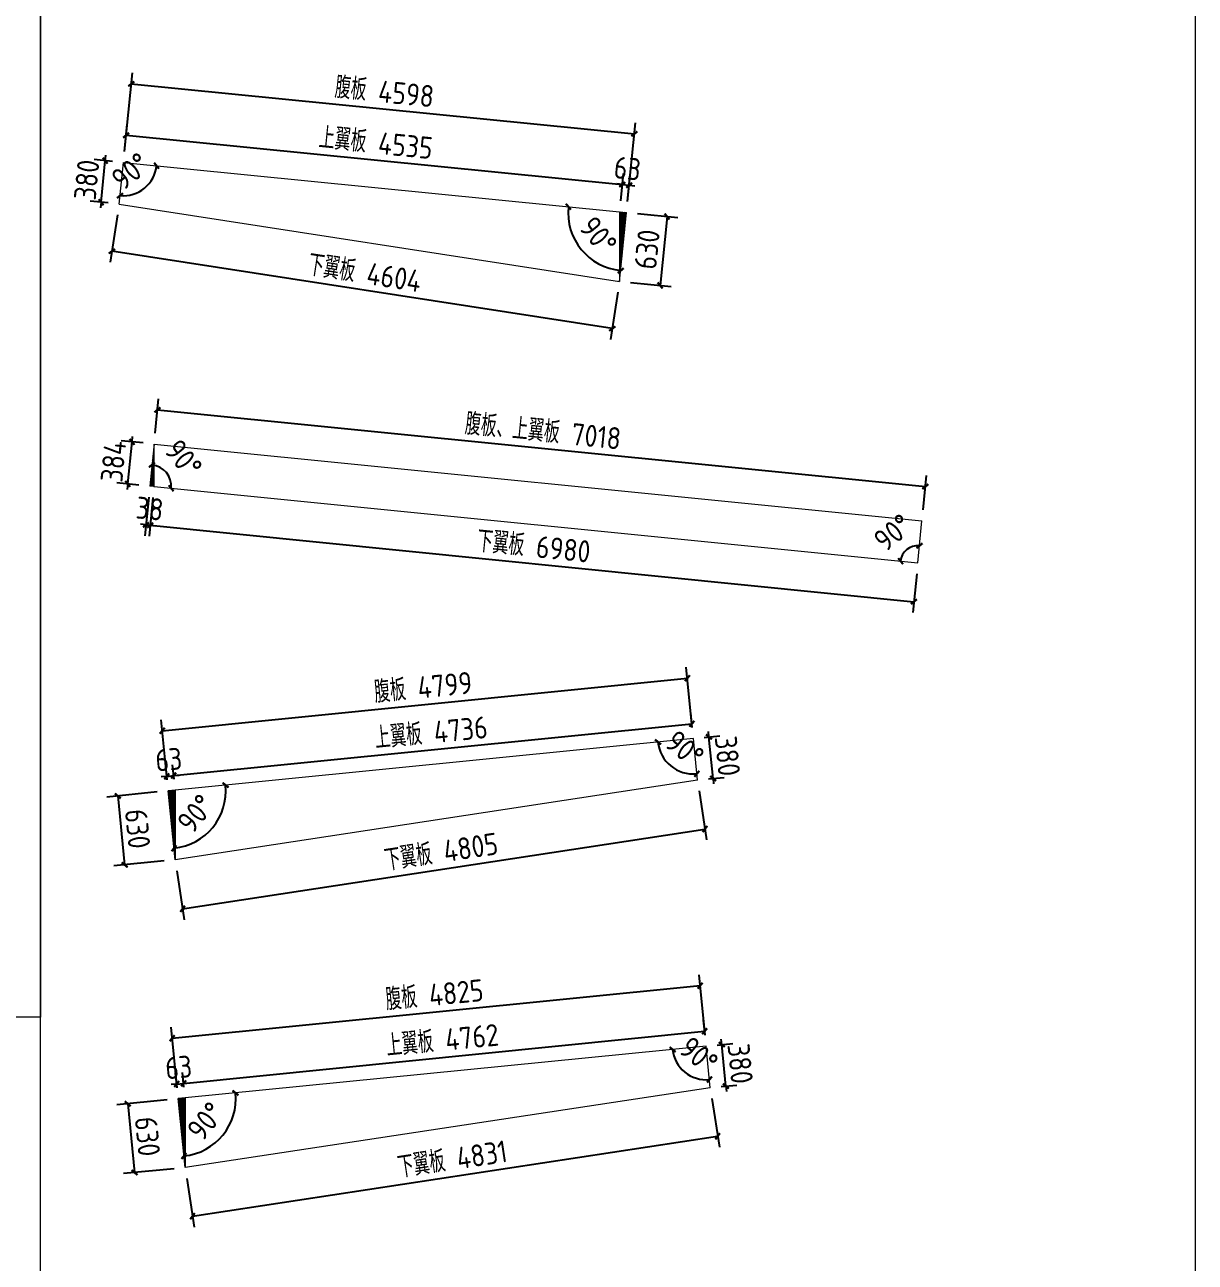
# Model space of a CAD drawing. Extents: x 485428 to 797698, y 56414 to 211814.
# Drawn here: x 778145 to 788788, y 110885 to 122143 of the extents above; entities that cross this region are included whole.
import ezdxf

# ---------------------------------------------------------------- set-up
doc = ezdxf.new("R2010")
doc.units = 0
doc.header["$LTSCALE"] = 1000
doc.header["$MEASUREMENT"] = 0
doc.styles.get("Standard").update_dxf_attribs({"font": 'gbenor.shx', "bigfont": 'gbcbig.shx'})
doc.dimstyles.get("Standard").update_dxf_attribs({"dimscale": 100, "dimtxt": 2, "dimasz": 0.4, "dimexe": 0.5, "dimexo": 1, "dimgap": 0.5, "dimtad": 1, "dimdec": 0, "dimzin": 0, "dimdsep": 46, "dimtxsty": 'Standard', "dimblk": 'ARCHTICK', "dimcen": 0.09, "dimadec": 0, "dimazin": 0, "dimtfac": 1, "dimtdec": 0, "dimtix": 1, "dimtmove": 2, "dimatfit": 3, "dimfxl": 1, "dimtolj": 1, "dimtzin": 0, "dimarcsym": 0})

# ---------------------------------------------------------------- blocks, each defined once
blk = doc.blocks.new('_ArchTick')
at = {"color": 0, "linetype": 'ByBlock', "const_width": 0.4}
blk.add_lwpolyline([(-0.5, -0.5), (0.5, 0.5)], dxfattribs=at)
blk = doc.blocks.new('*D3052')
at = {"color": 0, "lineweight": -2}
blk.add_arc((783616, 120435), 531, 174.3208, 264.2894, dxfattribs=at)
at = {"layer": 'Defpoints', "color": 0}
for p in [(779042, 120890), (783554, 120441), (783616, 120435), (783132, 120216), (783554, 119808)]:
    blk.add_point(p, dxfattribs=at)
at = {"color": 0, "lineweight": -2, "xscale": 50, "yscale": 50, "zscale": 50}
for p, rotation in [((783088, 120487), 84.32083931612466), ((783564, 119906), 354.2894068624973)]:
    blk.add_blockref('_ArchTick', p, dxfattribs=dict(at, rotation=rotation))
at = {"color": 0, "lineweight": 15, "insert": (783360, 120225), "char_height": 200, "attachment_point": 5, "rotation": 309.3051}
blk.add_mtext('\\A1;90°', dxfattribs=at)
blk = doc.blocks.new('*D3053')
at = {"color": 3, "lineweight": -2}
for p, q in [((778942, 120899), (778777, 120916)), ((778876, 120906), (778881, 120956)), ((778839, 120528), (778876, 120906)), ((778904, 120521), (778739, 120538)), ((778839, 120528), (778834, 120478))]:
    blk.add_line(p, q, dxfattribs=at)
at = {"layer": 'Defpoints', "color": 0}
for p in [(778876, 120906), (779042, 120890), (779004, 120511)]:
    blk.add_point(p, dxfattribs=at)
at = {"color": 3, "lineweight": -2, "xscale": 50, "yscale": 50, "zscale": 50}
for p, rotation in [((778876, 120906), 264.2894068624873), ((778839, 120528), 84.2894068624873)]:
    blk.add_blockref('_ArchTick', p, dxfattribs=dict(at, rotation=rotation))
at = {"color": 0, "lineweight": 15, "insert": (778708, 120732), "char_height": 200, "attachment_point": 5, "rotation": 84.2894}
blk.add_mtext('\\A1;380', dxfattribs=at)
blk = doc.blocks.new('*D3050')
at = {"color": 3, "lineweight": -2}
for p, q in [((779051, 120989), (779076, 121237)), ((779066, 121137), (783578, 120689)), ((783564, 120540), (783588, 120788))]:
    blk.add_line(p, q, dxfattribs=at)
at = {"layer": 'Defpoints', "color": 0}
for p in [(779042, 120890), (783578, 120689), (783554, 120441)]:
    blk.add_point(p, dxfattribs=at)
at = {"color": 3, "lineweight": -2, "xscale": 50, "yscale": 50, "zscale": 50}
for p, rotation in [((779066, 121137), 174.320839316125), ((783578, 120689), 354.320839316125)]:
    blk.add_blockref('_ArchTick', p, dxfattribs=dict(at, rotation=rotation))
at = {"color": 0, "lineweight": 15, "insert": (781338, 121069), "char_height": 200, "attachment_point": 5, "rotation": 354.3208}
blk.add_mtext('\\A1;上翼板 4535', dxfattribs=at)
blk = doc.blocks.new('*D3054')
at = {"color": 3, "lineweight": -2}
for p, q in [((783578, 120689), (783529, 120694)), ((783564, 120540), (783588, 120788)), ((783578, 120689), (783641, 120682)), ((783626, 120534), (783651, 120782)), ((783641, 120682), (783691, 120677))]:
    blk.add_line(p, q, dxfattribs=at)
at = {"layer": 'Defpoints', "color": 0}
for p in [(783641, 120682), (783554, 120441), (783616, 120435)]:
    blk.add_point(p, dxfattribs=at)
at = {"color": 3, "lineweight": -2, "xscale": 50, "yscale": 50, "zscale": 50}
for p, rotation in [((783578, 120689), 354.2894068624174), ((783641, 120682), 174.2894068624174)]:
    blk.add_blockref('_ArchTick', p, dxfattribs=dict(at, rotation=rotation))
at = {"color": 0, "lineweight": 15, "insert": (783625, 120835), "char_height": 200, "attachment_point": 5, "rotation": 354.2894}
blk.add_mtext('\\A1;63', dxfattribs=at)
blk = doc.blocks.new('*D3055')
at = {"color": 3, "lineweight": -2}
for p, q in [((778988, 120413), (778922, 119983)), ((783487, 119378), (778937, 120082)), ((783538, 119709), (783472, 119279))]:
    blk.add_line(p, q, dxfattribs=at)
at = {"layer": 'Defpoints', "color": 0}
for p in [(779004, 120511), (778937, 120082), (783554, 119808)]:
    blk.add_point(p, dxfattribs=at)
at = {"color": 3, "lineweight": -2, "xscale": 50, "yscale": 50, "zscale": 50}
for p, rotation in [((778937, 120082), 171.208427733569), ((783487, 119378), 351.208427733569)]:
    blk.add_blockref('_ArchTick', p, dxfattribs=dict(at, rotation=rotation))
at = {"color": 0, "lineweight": 15, "insert": (781236, 119885), "char_height": 200, "attachment_point": 5, "rotation": 351.2084}
blk.add_mtext('\\A1;下翼板 4604', dxfattribs=at)
blk = doc.blocks.new('*D3056')
at = {"color": 3, "lineweight": -2}
for p, q in [((783716, 120425), (784084, 120388)), ((783985, 120398), (783922, 119771)), ((783653, 119798), (784022, 119761))]:
    blk.add_line(p, q, dxfattribs=at)
at = {"layer": 'Defpoints', "color": 0}
for p in [(783616, 120435), (783554, 119808), (783922, 119771)]:
    blk.add_point(p, dxfattribs=at)
at = {"color": 3, "lineweight": -2, "xscale": 50, "yscale": 50, "zscale": 50}
for p, rotation in [((783985, 120398), 84.28940686249801), ((783922, 119771), 264.289406862498)]:
    blk.add_blockref('_ArchTick', p, dxfattribs=dict(at, rotation=rotation))
at = {"color": 0, "lineweight": 15, "insert": (783804, 120099), "char_height": 200, "attachment_point": 5, "rotation": 84.2894}
blk.add_mtext('\\A1;630', dxfattribs=at)
blk = doc.blocks.new('*D3051')
at = {"color": 3, "lineweight": -2}
for p, q in [((779051, 120989), (779123, 121705)), ((779113, 121605), (783688, 121150)), ((783626, 120534), (783697, 121250))]:
    blk.add_line(p, q, dxfattribs=at)
at = {"layer": 'Defpoints', "color": 0}
for p in [(783688, 121150), (779042, 120890), (783616, 120435)]:
    blk.add_point(p, dxfattribs=at)
at = {"color": 3, "lineweight": -2, "xscale": 50, "yscale": 50, "zscale": 50}
for p, rotation in [((779113, 121605), 174.3204086357017), ((783688, 121150), 354.3204086357017)]:
    blk.add_blockref('_ArchTick', p, dxfattribs=dict(at, rotation=rotation))
at = {"color": 0, "lineweight": 15, "insert": (781416, 121533), "char_height": 200, "attachment_point": 5, "rotation": 354.3204}
blk.add_mtext('\\A1;腹板 4598', dxfattribs=at)
blk = doc.blocks.new('*D3057')
at = {"color": 0, "lineweight": -2}
blk.add_arc((779282, 117945), 195, 354.2894, 84.2894, dxfattribs=at)
at = {"layer": 'Defpoints', "color": 0}
for p in [(779320, 118328), (779460, 118026), (779282, 117945), (779320, 117942), (786265, 117247)]:
    blk.add_point(p, dxfattribs=at)
at = {"color": 0, "lineweight": -2, "xscale": 50, "yscale": 50, "zscale": 50}
for p, rotation in [((779301, 118139), 174.2894068625228), ((779476, 117926), 264.2894068624992)]:
    blk.add_blockref('_ArchTick', p, dxfattribs=dict(at, rotation=rotation))
at = {"color": 0, "lineweight": 15, "insert": (779588, 118196), "char_height": 200, "attachment_point": 5, "rotation": 309.2894}
blk.add_mtext('\\A1;90°', dxfattribs=at)
blk = doc.blocks.new('*D3058')
at = {"color": 3, "lineweight": -2}
for p, q in [((779330, 118427), (779361, 118739)), ((779351, 118639), (786334, 117941)), ((786313, 117729), (786344, 118041))]:
    blk.add_line(p, q, dxfattribs=at)
at = {"layer": 'Defpoints', "color": 0}
for p in [(779320, 118328), (786334, 117941), (786303, 117629)]:
    blk.add_point(p, dxfattribs=at)
at = {"color": 3, "lineweight": -2, "xscale": 50, "yscale": 50, "zscale": 50}
for p, rotation in [((779351, 118639), 174.2894068625007), ((786334, 117941), 354.2894068625007)]:
    blk.add_blockref('_ArchTick', p, dxfattribs=dict(at, rotation=rotation))
at = {"color": 0, "lineweight": 15, "insert": (782858, 118446), "char_height": 200, "attachment_point": 5, "rotation": 354.2894}
blk.add_mtext('\\A1;腹板、上翼板 7018', dxfattribs=at)
blk = doc.blocks.new('*D3059')
at = {"color": 3, "lineweight": -2}
for p, q in [((779272, 117846), (779237, 117493)), ((779310, 117842), (779275, 117489)), ((779247, 117593), (779197, 117598)), ((779247, 117593), (779285, 117589)), ((779285, 117589), (779335, 117584))]:
    blk.add_line(p, q, dxfattribs=at)
at = {"layer": 'Defpoints', "color": 0}
for p in [(779282, 117945), (779320, 117942), (779285, 117589)]:
    blk.add_point(p, dxfattribs=at)
at = {"color": 3, "lineweight": -2, "xscale": 50, "yscale": 50, "zscale": 50}
for p, rotation in [((779247, 117593), 354.2894068624398), ((779285, 117589), 174.2894068624399)]:
    blk.add_blockref('_ArchTick', p, dxfattribs=dict(at, rotation=rotation))
at = {"color": 0, "lineweight": 15, "insert": (779281, 117740), "char_height": 200, "attachment_point": 5, "rotation": 354.2894}
blk.add_mtext('\\A1;38', dxfattribs=at)
blk = doc.blocks.new('*D3060')
at = {"color": 3, "lineweight": -2}
for p, q in [((779310, 117842), (779275, 117489)), ((779285, 117589), (786230, 116894)), ((786255, 117148), (786220, 116795))]:
    blk.add_line(p, q, dxfattribs=at)
at = {"layer": 'Defpoints', "color": 0}
for p in [(779320, 117942), (786265, 117247), (786230, 116894)]:
    blk.add_point(p, dxfattribs=at)
at = {"color": 3, "lineweight": -2, "xscale": 50, "yscale": 50, "zscale": 50}
for p, rotation in [((779285, 117589), 174.2894068624174), ((786230, 116894), 354.2894068624174)]:
    blk.add_blockref('_ArchTick', p, dxfattribs=dict(at, rotation=rotation))
at = {"color": 0, "lineweight": 15, "insert": (782773, 117398), "char_height": 200, "attachment_point": 5, "rotation": 354.2894}
blk.add_mtext('\\A1;下翼板 6980', dxfattribs=at)
blk = doc.blocks.new('*D3061')
at = {"color": 3, "lineweight": -2}
for p, q in [((779221, 118338), (779020, 118358)), ((779081, 117966), (779120, 118348)), ((779120, 118348), (779125, 118397)), ((779182, 117955), (778982, 117975)), ((779081, 117966), (779077, 117916))]:
    blk.add_line(p, q, dxfattribs=at)
at = {"layer": 'Defpoints', "color": 0}
for p in [(779120, 118348), (779320, 118328), (779282, 117945)]:
    blk.add_point(p, dxfattribs=at)
at = {"color": 3, "lineweight": -2, "xscale": 50, "yscale": 50, "zscale": 50}
for p, rotation in [((779120, 118348), 264.2894068625095), ((779081, 117966), 84.28940686250944)]:
    blk.add_blockref('_ArchTick', p, dxfattribs=dict(at, rotation=rotation))
at = {"color": 0, "lineweight": 15, "insert": (778951, 118171), "char_height": 200, "attachment_point": 5, "rotation": 84.2894}
blk.add_mtext('\\A1;384', dxfattribs=at)
blk = doc.blocks.new('*D3064')
at = {"color": 3, "lineweight": -2}
for p, q in [((779439, 115272), (779426, 115405)), ((779502, 115278), (779489, 115411)), ((779436, 115305), (779386, 115300)), ((779436, 115305), (779499, 115312)), ((779499, 115312), (779549, 115317))]:
    blk.add_line(p, q, dxfattribs=at)
at = {"layer": 'Defpoints', "color": 0}
for p in [(779499, 115312), (779449, 115173), (779512, 115179)]:
    blk.add_point(p, dxfattribs=at)
at = {"color": 3, "lineweight": -2, "xscale": 50, "yscale": 50, "zscale": 50}
for p, rotation in [((779436, 115305), 5.710593137494398), ((779499, 115312), 185.7105931374944)]:
    blk.add_blockref('_ArchTick', p, dxfattribs=dict(at, rotation=rotation))
at = {"color": 0, "lineweight": 15, "insert": (779453, 115458), "char_height": 200, "attachment_point": 5, "rotation": 5.7106}
blk.add_mtext('\\A1;63', dxfattribs=at)
blk = doc.blocks.new('*D3065')
at = {"color": 3, "lineweight": -2}
for p, q in [((784214, 115750), (784201, 115882)), ((779499, 115312), (784211, 115783)), ((779502, 115278), (779489, 115411))]:
    blk.add_line(p, q, dxfattribs=at)
at = {"layer": 'Defpoints', "color": 0}
for p in [(784211, 115783), (784224, 115650), (779512, 115179)]:
    blk.add_point(p, dxfattribs=at)
at = {"color": 3, "lineweight": -2, "xscale": 50, "yscale": 50, "zscale": 50}
for p, rotation in [((784211, 115783), 5.710593137582633), ((779499, 115312), 185.7105931375827)]:
    blk.add_blockref('_ArchTick', p, dxfattribs=dict(at, rotation=rotation))
at = {"color": 0, "lineweight": 15, "insert": (781839, 115703), "char_height": 200, "attachment_point": 5, "rotation": 5.7106}
blk.add_mtext('\\A1;上翼板 4736', dxfattribs=at)
blk = doc.blocks.new('*D3062')
at = {"color": 3, "lineweight": -2}
for p, q in [((784214, 115750), (784160, 116297)), ((779395, 115720), (784170, 116198)), ((779439, 115272), (779385, 115820))]:
    blk.add_line(p, q, dxfattribs=at)
at = {"layer": 'Defpoints', "color": 0}
for p in [(784170, 116198), (784224, 115650), (779449, 115173)]:
    blk.add_point(p, dxfattribs=at)
at = {"color": 3, "lineweight": -2, "xscale": 50, "yscale": 50, "zscale": 50}
for p, rotation in [((784170, 116198), 5.710593137499912), ((779395, 115720), 185.7105931374999)]:
    blk.add_blockref('_ArchTick', p, dxfattribs=dict(at, rotation=rotation))
at = {"color": 0, "lineweight": 15, "insert": (781767, 116115), "char_height": 200, "attachment_point": 5, "rotation": 5.7106}
blk.add_mtext('\\A1;腹板 4799', dxfattribs=at)
blk = doc.blocks.new('*D3066')
at = {"color": 3, "lineweight": -2}
for p, q in [((784277, 115173), (784345, 114727)), ((779580, 114100), (784330, 114826)), ((779527, 114447), (779595, 114001))]:
    blk.add_line(p, q, dxfattribs=at)
at = {"layer": 'Defpoints', "color": 0}
for p in [(784262, 115272), (784330, 114826), (779512, 114546)]:
    blk.add_point(p, dxfattribs=at)
at = {"color": 3, "lineweight": -2, "xscale": 50, "yscale": 50, "zscale": 50}
for p, rotation in [((784330, 114826), 8.69224909742612), ((779580, 114100), 188.6922490974261)]:
    blk.add_blockref('_ArchTick', p, dxfattribs=dict(at, rotation=rotation))
at = {"color": 0, "lineweight": 15, "insert": (781932, 114618), "char_height": 200, "attachment_point": 5, "rotation": 8.6922}
blk.add_mtext('\\A1;下翼板 4805', dxfattribs=at)
blk = doc.blocks.new('*D3067')
at = {"color": 3, "lineweight": -2}
for p, q in [((784324, 115660), (784466, 115674)), ((784366, 115664), (784362, 115714)), ((784404, 115286), (784366, 115664)), ((784362, 115282), (784504, 115296)), ((784404, 115286), (784409, 115236))]:
    blk.add_line(p, q, dxfattribs=at)
at = {"layer": 'Defpoints', "color": 0}
for p in [(784224, 115650), (784366, 115664), (784262, 115272)]:
    blk.add_point(p, dxfattribs=at)
at = {"color": 3, "lineweight": -2, "xscale": 50, "yscale": 50, "zscale": 50}
for p, rotation in [((784366, 115664), 275.7105931374983), ((784404, 115286), 95.71059313749835)]:
    blk.add_blockref('_ArchTick', p, dxfattribs=dict(at, rotation=rotation))
at = {"color": 0, "lineweight": 15, "insert": (784535, 115490), "char_height": 200, "attachment_point": 5, "rotation": 275.7106}
blk.add_mtext('\\A1;380', dxfattribs=at)
blk = doc.blocks.new('*D3068')
at = {"color": 3, "lineweight": -2}
for p, q in [((779350, 115163), (778891, 115117)), ((778991, 115127), (779053, 114500)), ((779413, 114536), (778954, 114490))]:
    blk.add_line(p, q, dxfattribs=at)
at = {"layer": 'Defpoints', "color": 0}
for p in [(779449, 115173), (779053, 114500), (779512, 114546)]:
    blk.add_point(p, dxfattribs=at)
at = {"color": 3, "lineweight": -2, "xscale": 50, "yscale": 50, "zscale": 50}
for p, rotation in [((778991, 115127), 95.71059313748569), ((779053, 114500), 275.7105931374857)]:
    blk.add_blockref('_ArchTick', p, dxfattribs=dict(at, rotation=rotation))
at = {"color": 0, "lineweight": 15, "insert": (779171, 114828), "char_height": 200, "attachment_point": 5, "rotation": 275.7106}
blk.add_mtext('\\A1;630', dxfattribs=at)
blk = doc.blocks.new('*D3063')
at = {"color": 0, "lineweight": -2}
blk.add_arc((779449, 115173), 524, 275.7106, 5.7106, dxfattribs=at)
at = {"layer": 'Defpoints', "color": 0}
for p in [(784224, 115650), (779449, 115173), (779512, 115179), (779755, 114747), (779512, 114546)]:
    blk.add_point(p, dxfattribs=at)
at = {"color": 0, "lineweight": -2, "xscale": 50, "yscale": 50, "zscale": 50}
for p, rotation in [((779971, 115225), 95.71059313750104), ((779502, 114651), 185.7105931374922)]:
    blk.add_blockref('_ArchTick', p, dxfattribs=dict(at, rotation=rotation))
at = {"color": 0, "lineweight": 15, "insert": (779700, 114967), "char_height": 200, "attachment_point": 5, "rotation": 50.7106}
blk.add_mtext('\\A1;90°', dxfattribs=at)
blk = doc.blocks.new('*D3070')
at = {"color": 3, "lineweight": -2}
for p, q in [((779530, 112473), (779516, 112605)), ((779592, 112479), (779579, 112612)), ((779526, 112506), (779477, 112501)), ((779526, 112506), (779589, 112512)), ((779589, 112512), (779639, 112517))]:
    blk.add_line(p, q, dxfattribs=at)
at = {"layer": 'Defpoints', "color": 0}
for p in [(779589, 112512), (779540, 112373), (779602, 112379)]:
    blk.add_point(p, dxfattribs=at)
at = {"color": 3, "lineweight": -2, "xscale": 50, "yscale": 50, "zscale": 50}
for p, rotation in [((779526, 112506), 5.710593137494398), ((779589, 112512), 185.7105931374944)]:
    blk.add_blockref('_ArchTick', p, dxfattribs=dict(at, rotation=rotation))
at = {"color": 0, "lineweight": 15, "insert": (779543, 112658), "char_height": 200, "attachment_point": 5, "rotation": 5.7106}
blk.add_mtext('\\A1;63', dxfattribs=at)
blk = doc.blocks.new('*D3071')
at = {"color": 3, "lineweight": -2}
for p, q in [((784331, 112950), (784317, 113086)), ((779589, 112512), (784327, 112986)), ((779592, 112479), (779579, 112612))]:
    blk.add_line(p, q, dxfattribs=at)
at = {"layer": 'Defpoints', "color": 0}
for p in [(784327, 112986), (784340, 112851), (779602, 112379)]:
    blk.add_point(p, dxfattribs=at)
at = {"color": 3, "lineweight": -2, "xscale": 50, "yscale": 50, "zscale": 50}
for p, rotation in [((784327, 112986), 5.710593137582633), ((779589, 112512), 185.7105931375827)]:
    blk.add_blockref('_ArchTick', p, dxfattribs=dict(at, rotation=rotation))
at = {"color": 0, "lineweight": 15, "insert": (781942, 112905), "char_height": 200, "attachment_point": 5, "rotation": 5.7106}
blk.add_mtext('\\A1;上翼板 4762', dxfattribs=at)
blk = doc.blocks.new('*D3069')
at = {"color": 3, "lineweight": -2}
for p, q in [((784331, 112950), (784276, 113500)), ((779485, 112923), (784286, 113401)), ((779530, 112473), (779475, 113023))]:
    blk.add_line(p, q, dxfattribs=at)
at = {"layer": 'Defpoints', "color": 0}
for p in [(784286, 113401), (784340, 112851), (779540, 112373)]:
    blk.add_point(p, dxfattribs=at)
at = {"color": 3, "lineweight": -2, "xscale": 50, "yscale": 50, "zscale": 50}
for p, rotation in [((784286, 113401), 5.679869091041515), ((779485, 112923), 185.6798690910416)]:
    blk.add_blockref('_ArchTick', p, dxfattribs=dict(at, rotation=rotation))
at = {"color": 0, "lineweight": 15, "insert": (781870, 113318), "char_height": 200, "attachment_point": 5, "rotation": 5.6799}
blk.add_mtext('\\A1;腹板 4825', dxfattribs=at)
blk = doc.blocks.new('*D3072')
at = {"color": 3, "lineweight": -2}
for p, q in [((784393, 112374), (784461, 111932)), ((779670, 111304), (784445, 112031)), ((779617, 111648), (779685, 111205))]:
    blk.add_line(p, q, dxfattribs=at)
at = {"layer": 'Defpoints', "color": 0}
for p in [(784378, 112473), (784445, 112031), (779602, 111746)]:
    blk.add_point(p, dxfattribs=at)
at = {"color": 3, "lineweight": -2, "xscale": 50, "yscale": 50, "zscale": 50}
for p, rotation in [((784445, 112031), 8.64564635709541), ((779670, 111304), 188.6456463570954)]:
    blk.add_blockref('_ArchTick', p, dxfattribs=dict(at, rotation=rotation))
at = {"color": 0, "lineweight": 15, "insert": (782034, 111822), "char_height": 200, "attachment_point": 5, "rotation": 8.6456}
blk.add_mtext('\\A1;下翼板 4831', dxfattribs=at)
blk = doc.blocks.new('*D3073')
at = {"color": 3, "lineweight": -2}
for p, q in [((784440, 112861), (784582, 112875)), ((784483, 112865), (784478, 112915)), ((784520, 112487), (784483, 112865)), ((784478, 112483), (784620, 112497)), ((784520, 112487), (784525, 112437))]:
    blk.add_line(p, q, dxfattribs=at)
at = {"layer": 'Defpoints', "color": 0}
for p in [(784340, 112851), (784483, 112865), (784378, 112473)]:
    blk.add_point(p, dxfattribs=at)
at = {"color": 3, "lineweight": -2, "xscale": 50, "yscale": 50, "zscale": 50}
for p, rotation in [((784483, 112865), 275.7105931374983), ((784520, 112487), 95.71059313749835)]:
    blk.add_blockref('_ArchTick', p, dxfattribs=dict(at, rotation=rotation))
at = {"color": 0, "lineweight": 15, "insert": (784651, 112691), "char_height": 200, "attachment_point": 5, "rotation": 275.7106}
blk.add_mtext('\\A1;380', dxfattribs=at)
blk = doc.blocks.new('*D3074')
at = {"color": 3, "lineweight": -2}
for p, q in [((779440, 112363), (778981, 112317)), ((779081, 112327), (779143, 111701)), ((779503, 111736), (779044, 111691))]:
    blk.add_line(p, q, dxfattribs=at)
at = {"layer": 'Defpoints', "color": 0}
for p in [(779540, 112373), (779143, 111701), (779602, 111746)]:
    blk.add_point(p, dxfattribs=at)
at = {"color": 3, "lineweight": -2, "xscale": 50, "yscale": 50, "zscale": 50}
for p, rotation in [((779081, 112327), 95.71059313748569), ((779143, 111701), 275.7105931374857)]:
    blk.add_blockref('_ArchTick', p, dxfattribs=dict(at, rotation=rotation))
at = {"color": 0, "lineweight": 15, "insert": (779261, 112029), "char_height": 200, "attachment_point": 5, "rotation": 275.7106}
blk.add_mtext('\\A1;630', dxfattribs=at)
blk = doc.blocks.new('*D3075')
at = {"color": 0, "lineweight": -2}
blk.add_arc((779540, 112373), 524, 275.7106, 5.6795, dxfattribs=at)
at = {"layer": 'Defpoints', "color": 0}
for p in [(784340, 112851), (779540, 112373), (779602, 112379), (779846, 111948), (779602, 111746)]:
    blk.add_point(p, dxfattribs=at)
at = {"color": 0, "lineweight": -2, "xscale": 50, "yscale": 50, "zscale": 50}
for p, rotation in [((780061, 112425), 95.67946262486724), ((779592, 111852), 185.7105931374886)]:
    blk.add_blockref('_ArchTick', p, dxfattribs=dict(at, rotation=rotation))
at = {"color": 0, "lineweight": 15, "insert": (779790, 112168), "char_height": 200, "attachment_point": 5, "rotation": 50.695}
blk.add_mtext('\\A1;90°', dxfattribs=at)
blk = doc.blocks.new('*D3270')
at = {"color": 0, "lineweight": -2}
blk.add_arc((779042, 120890), 303, 264.2894, 354.3208, dxfattribs=at)
at = {"layer": 'Defpoints', "color": 0}
for p in [(779042, 120890), (779042, 120890), (779166, 120614), (779004, 120511), (783554, 120441)]:
    blk.add_point(p, dxfattribs=at)
at = {"color": 0, "lineweight": -2, "xscale": 50, "yscale": 50, "zscale": 50}
for p, rotation in [((779343, 120860), 84.32083931612569), ((779011, 120588), 174.2894068624887)]:
    blk.add_blockref('_ArchTick', p, dxfattribs=dict(at, rotation=rotation))
at = {"color": 0, "lineweight": 15, "insert": (779107, 120810), "char_height": 200, "attachment_point": 5, "rotation": 39.3051}
blk.add_mtext('\\A1;90°', dxfattribs=at)
blk = doc.blocks.new('*D3271')
at = {"color": 0, "lineweight": -2}
blk.add_arc((786265, 117247), 157, 84.2894, 174.2894, dxfattribs=at)
at = {"layer": 'Defpoints', "color": 0}
for p in [(779320, 117942), (786303, 117629), (786201, 117390), (786265, 117247), (786265, 117247)]:
    blk.add_point(p, dxfattribs=at)
at = {"color": 0, "lineweight": -2, "xscale": 50, "yscale": 50, "zscale": 50}
for p, rotation in [((786281, 117403), 354.2894068624969), ((786109, 117263), 264.2894068624993)]:
    blk.add_blockref('_ArchTick', p, dxfattribs=dict(at, rotation=rotation))
at = {"color": 0, "lineweight": 15, "insert": (786039, 117523), "char_height": 200, "attachment_point": 5, "rotation": 39.2894}
blk.add_mtext('\\A1;90°', dxfattribs=at)
blk = doc.blocks.new('*D3272')
at = {"color": 0, "lineweight": -2}
blk.add_arc((784224, 115650), 323, 185.7106, 275.7106, dxfattribs=at)
at = {"layer": 'Defpoints', "color": 0}
for p in [(784224, 115650), (784224, 115650), (783962, 115461), (779512, 115179), (784262, 115272)]:
    blk.add_point(p, dxfattribs=at)
at = {"color": 0, "lineweight": -2, "xscale": 50, "yscale": 50, "zscale": 50}
for p, rotation in [((783903, 115618), 95.71059313749966), ((784256, 115328), 5.710593137511104)]:
    blk.add_blockref('_ArchTick', p, dxfattribs=dict(at, rotation=rotation))
at = {"color": 0, "lineweight": 15, "insert": (784146, 115555), "char_height": 200, "attachment_point": 5, "rotation": 320.7106}
blk.add_mtext('\\A1;90°', dxfattribs=at)
blk = doc.blocks.new('*D3273')
at = {"color": 0, "lineweight": -2}
blk.add_arc((784340, 112851), 306, 185.6795, 275.7106, dxfattribs=at)
at = {"layer": 'Defpoints', "color": 0}
for p in [(784340, 112851), (784340, 112851), (784092, 112672), (784378, 112473), (779602, 112379)]:
    blk.add_point(p, dxfattribs=at)
at = {"color": 0, "lineweight": -2, "xscale": 50, "yscale": 50, "zscale": 50}
for p, rotation in [((784036, 112820), 95.67946262486751), ((784371, 112547), 5.710593137505189)]:
    blk.add_blockref('_ArchTick', p, dxfattribs=dict(at, rotation=rotation))
at = {"color": 0, "lineweight": 15, "insert": (784274, 112769), "char_height": 200, "attachment_point": 5, "rotation": 320.695}
blk.add_mtext('\\A1;90°', dxfattribs=at)

msp = doc.modelspace()

# ---------------------------------------------------------------- hatches: boundary and pattern name
at = {"lineweight": 15}
h = msp.add_hatch(dxfattribs=at)
h.set_pattern_fill('ANSI31', color=256, scale=5, style=0)
h.set_pattern_definition([(45, (73766.7565, -29609.386), (-5.61266008, 5.61266008), [])])
h.paths.add_polyline_path([(783616.4, 120434.5), (783553.7, 120440.8), (783553.7, 119807.7)])
h = msp.add_hatch(dxfattribs=at)
h.set_pattern_fill('ANSI31', color=256, scale=5, style=0)
h.set_pattern_definition([(45, (59188.297, -31752.3945), (-5.612660076, 5.612660076), [])])
h.paths.add_polyline_path([(779320.1, 118327.6), (779281.9, 117945.5), (779320.1, 117941.6)])
h = msp.add_hatch(dxfattribs=at)
h.set_pattern_fill('ANSI31', color=256, scale=5, style=0)
h.set_pattern_definition([(45, (44119.2164, -35410.507), (-5.612660076, 5.612660076), [])])
h.paths.add_polyline_path([(779512.1, 115178.8), (779449.4, 115172.5), (779512.1, 114545.7)])
h = msp.add_hatch(dxfattribs=at)
h.set_pattern_fill('ANSI31', color=256, scale=5, style=0)
h.set_pattern_definition([(45, (44209.389, -38209.808), (-5.612660076, 5.612660076), [])])
h.paths.add_polyline_path([(779602.3, 112379.5), (779539.6, 112373.2), (779602.3, 111746.4)])

# ---------------------------------------------------------------- linework, layer by layer
for p, q in [((779003.7, 120511.4), (779041.5, 120889.5)), ((779041.5, 120889.5), (783553.7, 120440.8)), ((779003.7, 120511.4), (783553.7, 119807.7)), ((783553.7, 120440.8), (783616.4, 120434.5)), ((783553.7, 119807.7), (783616.4, 120434.5)), ((779320.1, 118327.6), (779281.9, 117945.5)), ((779320.1, 118327.6), (786303.3, 117629.2)), ((779320.1, 117941.6), (779281.9, 117945.5)), ((779320.1, 117941.6), (786265.1, 117247.1)), ((786265.1, 117247.1), (786303.3, 117629.2)), ((784224.3, 115650), (779512.1, 115178.8)), ((784262.1, 115271.9), (784224.3, 115650)), ((779512.1, 115178.8), (779449.4, 115172.5)), ((779512.1, 114545.7), (779449.4, 115172.5)), ((784262.1, 115271.9), (779512.1, 114545.7)), ((784340.5, 112850.7), (779602.3, 112379.5)), ((784378.3, 112472.6), (784340.5, 112850.7)), ((784378.3, 112472.6), (779602.3, 111746.4)), ((779602.3, 112379.5), (779539.6, 112373.2)), ((779602.3, 111746.4), (779539.6, 112373.2))]:
    msp.add_line(p, q, dxfattribs=at)
at = {"color": 2, "lineweight": 15}
for p, q in [((783553.7, 120440.8), (783553.7, 119807.7)), ((779320.1, 117941.6), (779320.1, 118327.6)), ((779512.1, 115178.8), (779512.1, 114545.7)), ((779602.3, 112379.5), (779602.3, 111746.4))]:
    msp.add_line(p, q, dxfattribs=at)
at = {"lineweight": 15}
for points in [[(778288.1, 125414.2), (788788.1, 125414.2), (788788.1, 110564.2), (778288.1, 110564.2)], [(763438.1, 123614.2), (778288.1, 123614.2), (778288.1, 113114.2), (763438.1, 113114.2)]]:
    msp.add_lwpolyline(points, close=True, dxfattribs=at)

# ---------------------------------------------------------------- dimensions: what is measured, and where the dimension line sits
for p1, p2, distance, text, picture, middle in [((779041.5, 120889.5), (783616.4, 120434.5), 719.2, '腹板 4598', '*D3051', (781415.6, 121533.5)), ((779041.5, 120889.5), (783553.7, 120440.8), 249.2, '上翼板 4535', '*D3050', (781337.8, 121068.9)), ((783553.7, 119807.7), (779003.7, 120511.4), 434.7, '下翼板 4604', '*D3055', (781236.2, 119884.7)), ((779320.1, 118327.6), (786303.3, 117629.2), 313.4, '腹板、上翼板 7018', '*D3058', (782858.5, 118446.1)), ((779449.4, 115172.5), (784224.3, 115650), 550.4, '腹板 4799', '*D3062', (781766.5, 116114.8)), ((779512.1, 114545.7), (784262.1, 115271.9), -451.1, '下翼板 4805', '*D3066', (781931.6, 114617.7)), ((779539.6, 112373.2), (784340.5, 112850.7), 553, '腹板 4825', '*D3069', (781869.8, 113318.1)), ((779602.3, 111746.4), (784378.3, 112472.6), -447.2, '下翼板 4831', '*D3072', (782034, 111822.3))]:
    dim = msp.add_aligned_dim(p1=p1, p2=p2, distance=distance, text=text, dimstyle='Standard', override={"dimtxt": 2, "dimasz": 0.5, "dimexe": 1, "dimexo": 1, "dimclrd": 3, "dimclre": 3}, dxfattribs=at)
    dim.commit()
    dim.dimension.update_dxf_attribs({"geometry": picture, "text_midpoint": middle})
at = {"color": 1, "lineweight": 15}
for base, line1, line2, picture, middle in [((779166.1, 120613.6), ((779003.7, 120511.4), (779041.5, 120889.5)), ((779041.5, 120889.5), (783553.7, 120440.8)), '*D3270', (779106.6, 120810)), ((783132.3, 120215.9), ((783553.7, 119807.7), (783616.4, 120434.5)), ((779041.5, 120889.5), (783553.7, 120440.8)), '*D3052', (783360.2, 120224.8)), ((779459.6, 118025.6), ((779320.1, 117941.6), (786265.1, 117247.1)), ((779320.1, 118327.6), (779281.9, 117945.5)), '*D3057', (779587.6, 118195.5)), ((786200.6, 117390), ((786265.1, 117247.1), (786303.3, 117629.2)), ((779320.1, 117941.6), (786265.1, 117247.1)), '*D3271', (786039.2, 117523.2)), ((783961.9, 115461.4), ((784262.1, 115271.9), (784224.3, 115650)), ((784224.3, 115650), (779512.1, 115178.8)), '*D3272', (784146.3, 115554.7)), ((779755.4, 114746.9), ((779512.1, 114545.7), (779449.4, 115172.5)), ((784224.3, 115650), (779512.1, 115178.8)), '*D3063', (779700.3, 114967.2)), ((784092.3, 112672.4), ((784378.3, 112472.6), (784340.5, 112850.7)), ((784340.5, 112850.7), (779602.3, 112379.5)), '*D3273', (784273.6, 112769)), ((779845.5, 111947.5), ((779602.3, 111746.4), (779539.6, 112373.2)), ((784340.5, 112850.7), (779602.3, 112379.5)), '*D3075', (779790.5, 112167.9))]:
    dim = msp.add_angular_dim_2l(base=base, line1=line1, line2=line2, dimstyle='Standard', override={"dimtxt": 2, "dimasz": 0.5, "dimgap": 1}, dxfattribs=at)
    dim.commit()
    dim.dimension.update_dxf_attribs({"geometry": picture, "text_midpoint": middle})
at = {"lineweight": 15}
for p1, p2, distance, picture, middle in [((779003.7, 120511.4), (779041.5, 120889.5), 165.8, '*D3053', (778708.3, 120731.9)), ((783616.4, 120434.5), (783553.7, 119807.7), 370.2, '*D3056', (783804.2, 120099.2)), ((779281.9, 117945.5), (779320.1, 118327.6), 201.4, '*D3061', (778951.3, 118171.5)), ((779281.9, 117945.5), (779320.1, 117941.6), -354.4, '*D3059', (779280.7, 117740.2)), ((784262.1, 115271.9), (784224.3, 115650), -142.9, '*D3067', (784534.6, 115490.1)), ((779449.4, 115172.5), (779512.1, 115178.8), 133.4, '*D3064', (779452.6, 115457.7)), ((779449.4, 115172.5), (779512.1, 114545.7), -461.2, '*D3068', (779171.1, 114828.2)), ((784378.3, 112472.6), (784340.5, 112850.7), -142.9, '*D3073', (784650.8, 112690.8)), ((779539.6, 112373.2), (779602.3, 112379.5), 133.4, '*D3070', (779542.7, 112658.4)), ((779539.6, 112373.2), (779602.3, 111746.4), -461.2, '*D3074', (779261.3, 112028.9))]:
    dim = msp.add_aligned_dim(p1=p1, p2=p2, distance=distance, dimstyle='Standard', override={"dimtxt": 2, "dimasz": 0.5, "dimexe": 1, "dimexo": 1, "dimclrd": 3, "dimclre": 3}, dxfattribs=at)
    dim.commit()
    dim.dimension.update_dxf_attribs({"geometry": picture, "text_midpoint": middle})
dim = msp.add_linear_dim(base=(783641.2, 120682.4), p1=(783553.7, 120440.8), p2=(783616.4, 120434.5), angle=174.28941, dimstyle='Standard', override={"dimtxt": 2, "dimasz": 0.5, "dimexe": 1, "dimexo": 1, "dimclrd": 3, "dimclre": 3}, dxfattribs=at)
dim.commit()
dim.dimension.update_dxf_attribs({"geometry": '*D3054', "text_midpoint": (783624.8, 120834.8)})
for base, p1, p2, angle, text, picture, middle in [((786229.8, 116894.5), (779320.1, 117941.6), (786265.1, 117247.1), 174.28941, '下翼板 6980', '*D3060', (782772.9, 117397.6)), ((784211, 115782.7), (779512.1, 115178.8), (784224.3, 115650), 185.71059, '上翼板 4736', '*D3065', (781839.3, 115703)), ((784326.9, 112986), (779602.3, 112379.5), (784340.5, 112850.7), 185.71059, '上翼板 4762', '*D3071', (781942.4, 112905))]:
    dim = msp.add_linear_dim(base=base, p1=p1, p2=p2, angle=angle, text=text, dimstyle='Standard', override={"dimtxt": 2, "dimasz": 0.5, "dimexe": 1, "dimexo": 1, "dimclrd": 3, "dimclre": 3}, dxfattribs=at)
    dim.commit()
    dim.dimension.update_dxf_attribs({"geometry": picture, "text_midpoint": middle})

doc.saveas('drawing.dxf')
